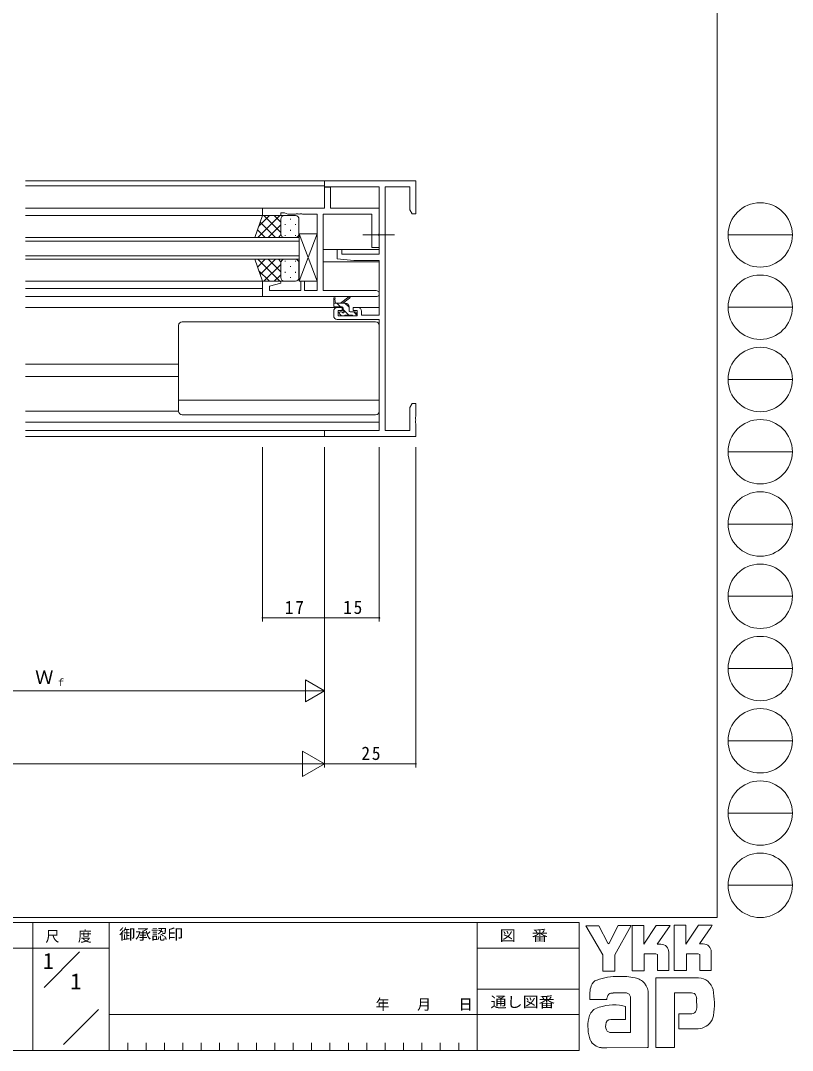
# Model space of a CAD drawing. Units: millimetres on the paper. Extents: x -420 to 373, y -297 to 267.
# Drawn here: x 161.4 to 372.9, y -297 to -14.9 of the extents above; entities that cross this region are included whole.
import ezdxf
from ezdxf.enums import TextEntityAlignment as Align

# ---------------------------------------------------------------- set-up
doc = ezdxf.new("R2010")
doc.units = ezdxf.units.MM
doc.linetypes.add('CHAIN2', pattern=[12, 9, -1, 1, -1])
for name, color, linetype, lineweight in [('0-1_YKK_ZWAK', 7, 'Continuous', 9), ('0-3_YKK_12', 2, 'Continuous', 9), ('0-4_YKK_D', 6, 'Continuous', 9), ('0-6_YKK_13', 4, 'Continuous', 9), ('0-7_YKK_11', 7, 'Continuous', 9)]:
    doc.layers.add(name, color=color, linetype=linetype, lineweight=lineweight)
doc.layers.add('0-2_USER1', color=3, linetype='Continuous')
doc.styles.add('ＭＳ ゴシック', font='')
doc.styles.get('ＭＳ ゴシック').set_extended_font_data('MS Gothic')

msp = doc.modelspace()

# ---------------------------------------------------------------- linework, layer by layer
at = {"layer": '0-1_YKK_ZWAK'}
for p, q in [((352.3, 264.4), (352.3, -260.6)), ((355.276, -73.616), (372.916, -73.616)), ((355.276, -93.412), (372.916, -93.412)), ((355.276, -113.208), (372.916, -113.208)), ((355.276, -133.004), (372.916, -133.004)), ((355.276, -152.8), (372.916, -152.8)), ((355.276, -172.596), (372.916, -172.596)), ((355.276, -192.392), (372.916, -192.392)), ((355.276, -212.188), (372.916, -212.188)), ((355.276, -231.984), (372.916, -231.984)), ((355.276, -251.78), (372.916, -251.78)), ((352.3, -260.6), (-417.7, -260.6)), ((314.5, -262), (-417.7, -262)), ((164.7, -262), (164.7, -297)), ((185.7, -262), (185.7, -297)), ((286.5, -262), (286.5, -297)), ((314.5, -262), (314.5, -297)), ((316.337, -262.906), (319.851, -262.906)), ((320.932, -270.799), (316.337, -262.906)), ((325.136, -262.798), (322.581, -267.771)), ((328.96, -275.231), (328.96, -262.825)), ((340.474, -262.717), (343.745, -262.717)), ((340.474, -275.123), (340.474, -262.717)), ((347.178, -262.717), (350.962, -262.717)), ((350.583, -263.365), (347.461, -267.825)), ((350.962, -262.717), (350.583, -263.365)), ((336.879, -267.906), (335.84, -267.906)), ((348.501, -267.825), (347.461, -267.825)), ((165.684, -268.999), (97.5, -268.999)), ((165.684, -268.999), (185.7, -268.999)), ((167.87, -279.736), (177.564, -270.043)), ((286.5, -269), (314.5, -269)), ((335.474, -270.582), (332.284, -270.582)), ((339.042, -270.069), (339.042, -275.15)), ((343.88, -270.555), (343.88, -275.123)), ((347.069, -270.555), (343.88, -270.555)), ((347.502, -270.717), (347.069, -270.555)), ((347.502, -275.096), (347.502, -270.717)), ((350.664, -270.069), (350.664, -275.096)), ((343.88, -275.123), (340.474, -275.123)), ((347.502, -275.046), (347.553, -275.096)), ((350.664, -275.096), (347.502, -275.096)), ((347.124, -277.096), (335.528, -277.096)), ((335.528, -277.096), (335.528, -296.206)), ((286.5, -280.199), (314.5, -280.199)), ((317.418, -283.07), (317.418, -281.141)), ((327.446, -281.205), (323.748, -281.275)), ((333.42, -281.583), (333.42, -296.179)), ((340.555, -281.259), (345.204, -281.259)), ((340.555, -296.206), (340.555, -281.259)), ((322.067, -283.07), (317.418, -283.07)), ((328.527, -292.071), (328.527, -282.34)), ((346.673, -282.756), (346.691, -285.391)), ((173.172, -295.345), (182.696, -285.821)), ((185.7, -287.2), (286.5, -287.2)), ((314.5, -287.199), (286.5, -287.199)), ((341.772, -286.989), (341.772, -291.125)), ((345.313, -286.989), (341.772, -286.989)), ((327.176, -288.53), (323.181, -288.535)), ((322.905, -292.071), (328.527, -292.071)), ((328.095, -292.071), (328.446, -292.071)), ((328.527, -292.07), (328.528, -292.071)), ((341.772, -291.125), (347.097, -291.125)), ((347.097, -291.125), (348.178, -290.882)), ((190.74, -294.9), (190.74, -297)), ((195.78, -294.9), (195.78, -297)), ((200.82, -294.9), (200.82, -297)), ((205.86, -294.9), (205.86, -297)), ((210.9, -294.9), (210.9, -297)), ((215.94, -294.9), (215.94, -297)), ((220.98, -294.9), (220.98, -297)), ((226.02, -294.9), (226.02, -297)), ((231.06, -294.9), (231.06, -297)), ((236.1, -294.9), (236.1, -297)), ((241.14, -294.9), (241.14, -297)), ((246.18, -294.9), (246.18, -297)), ((251.22, -294.9), (251.22, -297)), ((256.26, -294.9), (256.26, -297)), ((261.3, -294.9), (261.3, -297)), ((266.34, -294.9), (266.34, -297)), ((271.38, -294.9), (271.38, -297)), ((276.42, -294.9), (276.42, -297)), ((281.46, -294.9), (281.46, -297)), ((333.42, -296.179), (333.095, -296.233)), ((-417.7, -297), (314.5, -297)), ((322.067, -296.26), (320.58, -296.26)), ((333.095, -296.233), (322.067, -296.26))]:
    msp.add_line(p, q, dxfattribs=at)
for points in [[(319.851, -262.906), (322.364, -267.609), (322.581, -267.771)], [(325.136, -262.798), (328.762, -262.798), (324.229, -270.826)], [(328.96, -262.825), (332.176, -262.825), (332.176, -267.923), (335.555, -262.771)], [(335.555, -262.771), (339.38, -262.771), (335.84, -267.906)], [(343.745, -262.717), (343.745, -267.908), (347.178, -262.717)], [(324.229, -270.826), (324.229, -275.258), (320.932, -275.258), (320.932, -270.799)], [(332.284, -270.582), (332.284, -275.231), (328.96, -275.231)], [(339.042, -275.15), (335.906, -275.15), (335.906, -270.744), (335.474, -270.582)], [(326.473, -284.773), (327.176, -284.935), (327.176, -288.53)], [(335.528, -296.206), (339.772, -296.206), (340.555, -296.206)]]:
    msp.add_lwpolyline(points, dxfattribs=at)
for centre in [(364.096, -73.616), (364.096, -93.412), (364.096, -113.208), (364.096, -133.004), (364.096, -152.8), (364.096, -172.596), (364.096, -192.392), (364.096, -212.188), (364.096, -231.984), (364.096, -251.78)]:
    msp.add_circle(centre, 8.82, dxfattribs=at)
for centre, radius, start, end in [((336.879, -270.069), 2.163, 0.00165, 89.99603), ((348.501, -269.988), 2.163, 0.00165, 89.99603), ((320.106, -280.055), 2.444, 109.02126, 161.51263), ((325.222, -294.401), 17.68, 89.89165, 109.30847), ((325.741, -297.463), 20.748, 78.78009, 91.46938), ((329.03, -281.496), 4.449, 40.66422, 80.31693), ((328.809, -281.485), 4.612, 358.78058, 38.76563), ((346.972, -281.44), 4.341, 14.44571, 87.08746), ((322.459, -281.166), 5.037, 158.41083, 179.71774), ((324.175, -283.007), 2.109, 138.46381, 181.71359), ((323.615, -282.971), 1.701, 85.50551, 126.78038), ((326.956, -282.754), 1.625, 14.75519, 72.44994), ((345.365, -282.479), 1.229, 16.43123, 96.91661), ((330.666, -284.187), 20.86, 350.99026, 10.67624), ((324.02, -297.854), 13.309, 79.38097, 112.05824), ((343.031, -283.208), 3.673, 4.93422, 17.03551), ((320.927, -288.927), 3.908, 121.8271, 169.08475), ((345.314, -285.684), 1.306, 269.95467, 342.90144), ((343.01, -285.041), 3.697, 343.6902, 354.75362), ((347.035, -286.745), 4.291, 285.4429, 349.90448), ((327.949, -290.395), 11.082, 168.76372, 199.80078), ((324.082, -290.328), 2.369, 171.08202, 216.71922), ((323.19, -289.979), 1.445, 90.33952, 178.03638), ((323.15, -290.565), 1.526, 230.97279, 260.7549), ((320.94, -292.443), 3.823, 207.31435, 263.59464)]:
    msp.add_arc(centre, radius, start, end, dxfattribs=at)
at = {"layer": '0-3_YKK_12'}
for p, q in [((244.989, -58.797), (162.689, -58.797)), ((244.689, -60.197), (162.689, -60.197)), ((227.989, -66.297), (162.689, -66.297)), ((228.189, -68.297), (162.689, -68.297)), ((237.689, -74.297), (162.689, -74.297)), ((162.689, -75.297), (237.689, -75.297)), ((237.689, -80.297), (237.689, -74.297)), ((259.689, -77.597), (244.319, -77.597)), ((237.689, -79.297), (162.689, -79.297)), ((162.689, -80.297), (237.689, -80.297)), ((259.689, -80.997), (244.319, -80.997)), ((228.189, -86.297), (162.689, -86.296)), ((227.689, -88.298), (162.689, -88.297)), ((228.189, -90.497), (162.689, -90.497)), ((248.189, -93.497), (162.689, -93.497)), ((259.689, -93.497), (253.789, -93.497)), ((204.689, -108.997), (162.689, -108.997)), ((204.689, -112.397), (162.689, -112.397)), ((259.689, -124.897), (162.689, -124.897)), ((162.689, -127.167), (259.389, -127.167)), ((244.989, -128.797), (162.689, -128.797))]:
    msp.add_line(p, q, dxfattribs=at)
at = {"layer": '0-4_YKK_D'}
for p, q in [((227.689, -131.797), (227.689, -179.495)), ((244.689, -131.797), (244.689, -179.495)), ((244.689, -131.797), (244.689, -199.495)), ((244.689, -131.797), (244.689, -179.495)), ((244.689, -131.797), (244.689, -219.495)), ((244.689, -131.797), (244.689, -219.495)), ((259.689, -131.797), (259.689, -179.495)), ((269.689, -131.797), (269.689, -219.495)), ((244.689, -178.495), (227.689, -178.495)), ((244.689, -178.495), (259.689, -178.495)), ((244.689, -198.495), (239.493, -195.495)), ((239.493, -195.495), (239.493, -201.495)), ((100.689, -198.495), (238.689, -198.495)), ((244.689, -198.495), (234.296, -198.495)), ((244.689, -198.495), (239.493, -201.495)), ((244.689, -218.495), (238.626, -214.995)), ((238.626, -214.995), (238.626, -221.995)), ((237.689, -218.495), (-88.311, -218.495)), ((244.689, -218.495), (232.564, -218.495)), ((244.689, -218.495), (238.626, -221.995)), ((244.689, -218.495), (269.689, -218.495))]:
    msp.add_line(p, q, dxfattribs=at)
for centre, start, end in [((227.689, -178.495), 0, 180), ((227.689, -178.495), 180, 0), ((244.689, -178.495), 0, 180), ((244.689, -178.495), 0, 180), ((244.689, -178.495), 180, 0), ((244.689, -178.495), 180, 0), ((259.689, -178.495), 0, 180), ((259.689, -178.495), 180, 0), ((269.689, -218.495), 0, 180), ((269.689, -218.495), 180, 0)]:
    msp.add_arc(centre, 0.106, start, end, dxfattribs=at)
at = {"layer": '0-6_YKK_13'}
for p, q in [((225.542, -74.299), (227.685, -68.299)), ((232.417, -68.299), (226.417, -74.299)), ((229.588, -68.299), (226.628, -71.26)), ((231.237, -74.299), (227.041, -70.103)), ((227.685, -68.299), (233.685, -68.299)), ((232.685, -72.919), (228.065, -68.299)), ((232.685, -70.091), (230.893, -68.299)), ((232.685, -69.299), (232.685, -72.899)), ((232.685, -69.699), (232.685, -73.299)), ((236.685, -68.299), (233.685, -68.299)), ((235.322, -69.219), (235.322, -69.419)), ((237.685, -73.299), (237.685, -69.299)), ((228.408, -74.299), (226.296, -72.187)), ((232.685, -70.859), (229.245, -74.299)), ((233.907, -70.634), (233.907, -70.834)), ((235.322, -72.249), (235.322, -72.449)), ((236.737, -70.634), (236.737, -70.834)), ((237.689, -73.297), (242.689, -86.297)), ((242.689, -73.297), (237.689, -86.297)), ((233.907, -74.299), (225.542, -74.299)), ((232.742, -73.631), (232.074, -74.299)), ((233.685, -74.299), (236.685, -74.299)), ((233.907, -73.664), (233.907, -73.864)), ((236.737, -73.664), (236.737, -73.864)), ((225.542, -80.297), (227.685, -86.297)), ((233.907, -80.297), (225.542, -80.297)), ((228.408, -80.297), (226.296, -82.409)), ((232.417, -86.297), (226.417, -80.297)), ((231.237, -80.297), (227.041, -84.493)), ((232.685, -81.677), (228.065, -86.297)), ((232.685, -83.737), (229.245, -80.297)), ((232.742, -80.965), (232.074, -80.297)), ((232.685, -84.897), (232.685, -81.297)), ((232.685, -85.297), (232.685, -81.697)), ((233.685, -80.297), (236.685, -80.297)), ((233.907, -80.932), (233.907, -80.732)), ((236.737, -80.932), (236.737, -80.732)), ((237.685, -81.297), (237.685, -85.297)), ((229.588, -86.297), (226.628, -83.336)), ((232.685, -84.505), (230.893, -86.297)), ((233.907, -83.962), (233.907, -83.762)), ((235.322, -82.347), (235.322, -82.147)), ((236.737, -83.962), (236.737, -83.762)), ((227.685, -86.297), (233.685, -86.297)), ((236.685, -86.297), (233.685, -86.297)), ((235.322, -85.377), (235.322, -85.177)), ((247.189, -92.997), (247.189, -90.998)), ((250.389, -92.297), (247.189, -92.297)), ((247.489, -91.171), (247.687, -92.297)), ((249.024, -93.297), (248.024, -92.297)), ((249.089, -92.297), (251.307, -90.615)), ((249.689, -92.297), (251.508, -90.896)), ((251.389, -93.417), (250.269, -92.297)), ((249.489, -93.297), (247.489, -93.297)), ((249.277, -95.709), (248.777, -95.209)), ((248.989, -94.697), (249.328, -94.697)), ((250.089, -95.797), (249.489, -95.797)), ((249.789, -94.236), (249.789, -93.597)), ((251.324, -95.597), (249.789, -94.062)), ((252.389, -95.597), (250.289, -95.597)), ((251.389, -94.397), (251.389, -93.297)), ((251.689, -94.697), (253.089, -94.697)), ((253.089, -95.797), (252.589, -95.797)), ((253.389, -95.417), (252.669, -94.697)), ((253.389, -94.997), (253.389, -95.497)), ((204.689, -121.897), (204.689, -98.397)), ((258.689, -97.397), (205.689, -97.397)), ((259.689, -121.897), (259.689, -98.397)), ((259.689, -118.857), (204.689, -118.857)), ((162.689, -121.897), (204.689, -121.897)), ((258.689, -122.897), (205.689, -122.897))]:
    msp.add_line(p, q, dxfattribs=at)
at = {"layer": '0-6_YKK_13', "linetype": 'CHAIN2'}
msp.add_line((263.819, -73.597), (255.189, -73.597), dxfattribs=at)
at = {"layer": '0-6_YKK_13'}
msp.add_lwpolyline([(237.689, -73.297), (242.689, -73.297), (242.689, -86.297), (237.689, -86.297)], close=True, dxfattribs=at)
for centre, radius, start, end in [((233.685, -69.299), 1, 89.99998, 179.99998), ((233.685, -69.299), 1, 89.99998, 179.99998), ((236.685, -69.299), 1, 359.99998, 89.99998), ((233.685, -73.299), 1, 179.99998, 269.99998), ((233.685, -73.299), 1, 179.99998, 269.99998), ((236.685, -73.299), 1, 269.99998, 359.99998), ((233.685, -81.297), 1, 89.99998, 179.99998), ((233.685, -81.297), 1, 89.99998, 179.99998), ((236.685, -81.297), 1, 359.99998, 89.99998), ((233.685, -85.297), 1, 179.99998, 269.99998), ((233.685, -85.297), 1, 179.99998, 269.99998), ((236.685, -85.297), 1, 269.99998, 359.99998), ((247.389, -90.998), 0.2, 300, 180), ((247.489, -92.997), 0.3, 180, 270), ((250.389, -93.297), 1, 0, 90), ((251.489, -90.697), 0.2, 275.58287, 155.58287), ((248.989, -94.997), 0.3, 90, 225), ((249.489, -95.497), 0.3, 225, 270), ((249.328, -94.997), 0.3, 33.05573, 90), ((249.489, -93.597), 0.3, 0, 90), ((249.789, -94.697), 0.25, 213.05573, 56.94426), ((250.089, -94.236), 0.3, 180, 236.94426), ((250.089, -95.597), 0.2, 270, 0), ((251.689, -94.397), 0.3, 180, 270), ((252.589, -95.597), 0.2, 180, 270), ((253.089, -94.997), 0.3, 0, 90), ((253.089, -95.497), 0.3, 270, 0), ((205.689, -98.397), 1, 90, 180), ((258.689, -98.397), 1, 0, 90), ((205.689, -121.897), 1, 180, 270), ((258.689, -121.897), 1, 270, 0)]:
    msp.add_arc(centre, radius, start, end, dxfattribs=at)
at = {"layer": '0-7_YKK_11'}
for p, q in [((227.689, -86.297), (227.689, -90.497)), ((227.689, -90.497), (258.874, -90.497)), ((247.189, -95.797), (247.189, -94.497))]:
    msp.add_line(p, q, dxfattribs=at)
for points in [[(254.789, -94.497), (254.789, -95.597), (259.689, -95.597), (259.689, -80.597), (252.689, -80.597), (248.189, -80.204), (248.189, -77.597), (249.389, -77.597), (249.389, -78.897), (259.689, -78.897), (259.689, -60.427), (244.689, -60.427), (244.689, -58.797), (269.689, -58.797), (269.689, -67.797), (268.689, -67.797), (268.059, -66.706), (268.059, -60.427), (261.319, -60.427)], [(258.874, -88.867), (244.319, -88.867), (244.319, -67.927), (257.689, -67.927), (257.689, -77.097), (259.689, -77.097), (259.689, -74.055), (259.569, -73.872), (259.569, -73.322), (259.689, -73.139), (259.689, -66.297), (246.319, -66.297), (246.319, -60.497), (244.689, -60.497), (244.689, -66.297), (227.689, -66.297), (227.689, -68.297), (232.689, -68.297), (232.689, -67.597), (233.689, -67.597), (234.595, -67.927), (236.73, -67.927), (236.914, -67.807), (237.464, -67.807), (237.647, -67.927), (237.73, -67.927), (237.914, -67.807), (238.464, -67.807), (238.647, -67.927), (242.689, -67.927), (242.689, -88.867), (239.189, -88.867), (239.189, -86.297), (238.189, -86.297), (238.189, -88.867), (229.589, -88.867), (229.589, -87.658), (232.718, -86.819), (232.649, -86.297), (227.689, -86.297)], [(261.319, -60.427), (261.319, -127.167), (268.059, -127.167), (268.059, -120.888), (268.689, -119.797), (269.689, -119.797), (269.689, -123.339), (269.569, -123.522), (269.569, -124.072), (269.689, -124.256), (269.689, -124.339), (269.569, -124.522), (269.569, -125.072), (269.689, -125.256), (269.689, -128.797), (244.689, -128.797), (244.689, -127.167), (259.689, -127.167), (259.689, -96.797), (248.189, -96.797)], [(248.189, -93.497), (249.489, -93.497), (249.489, -94.297), (248.389, -94.297), (248.389, -95.797), (253.589, -95.797), (253.589, -94.297), (252.489, -94.297), (252.489, -93.497), (253.789, -93.497)]]:
    msp.add_lwpolyline(points, dxfattribs=at)
for centre, radius, start, end in [((258.874, -89.682), 0.815, 269.99998, 90), ((248.189, -94.497), 1, 90, 179.99998), ((248.189, -95.797), 1, 180, 269.99998), ((253.789, -94.497), 1, 0, 89.99998)]:
    msp.add_arc(centre, radius, start, end, dxfattribs=at)

# ---------------------------------------------------------------- texts
at = {"layer": '0-1_YKK_ZWAK', "style": 'ＭＳ ゴシック', "width": 1.1}
for s, p in [('御承認印', (188.367, -267.533)), ('図\u3000番', (292.698, -267.862)), ('通し図番', (290.179, -286.085))]:
    msp.add_text(s, height=2.933, dxfattribs=at).set_placement(p, align=Align.BOTTOM_LEFT)
at = {"layer": '0-1_YKK_ZWAK', "char_height": 2.933, "attachment_point": 7, "style": 'ＭＳ ゴシック'}
for s, insert in [('\\T1.17;\\W0.95;尺\\~\\~度', (168.212, -267.537)), ('\\T1.2;\\W0.95;年\\~\\~\\~月\\~\\~\\~日', (258.676, -286.169))]:
    msp.add_mtext(s, dxfattribs=dict(at, insert=insert))
at = {"layer": '0-2_USER1', "style": 'ＭＳ ゴシック'}
for p in [(167.5, -275.999), (175.033, -281.599)]:
    msp.add_text('1', height=4.399, dxfattribs=at).set_placement(p, align=Align.BOTTOM_LEFT)
at = {"layer": '0-4_YKK_D', "color": 3, "style": 'ＭＳ ゴシック'}
msp.add_text('Ｗ', height=3.666, dxfattribs=at).set_placement((165.369, -197.695), align=Align.BOTTOM_LEFT)
at = {"layer": '0-4_YKK_D', "color": 4, "style": 'ＭＳ ゴシック'}
msp.add_text('ｆ', height=1.833, dxfattribs=at).set_placement((171.129, -197.695), align=Align.BOTTOM_LEFT)
at = {"layer": '0-4_YKK_D', "color": 3, "char_height": 3.666, "attachment_point": 7, "style": 'ＭＳ ゴシック'}
for s, insert in [('\\T1.21;\\W0.95;17', (233.789, -177.495)), ('\\T1.21;\\W0.95;15', (249.789, -177.495)), ('\\T1.21;\\W0.95;25', (254.789, -217.495))]:
    msp.add_mtext(s, dxfattribs=dict(at, insert=insert))

doc.saveas('drawing.dxf')
